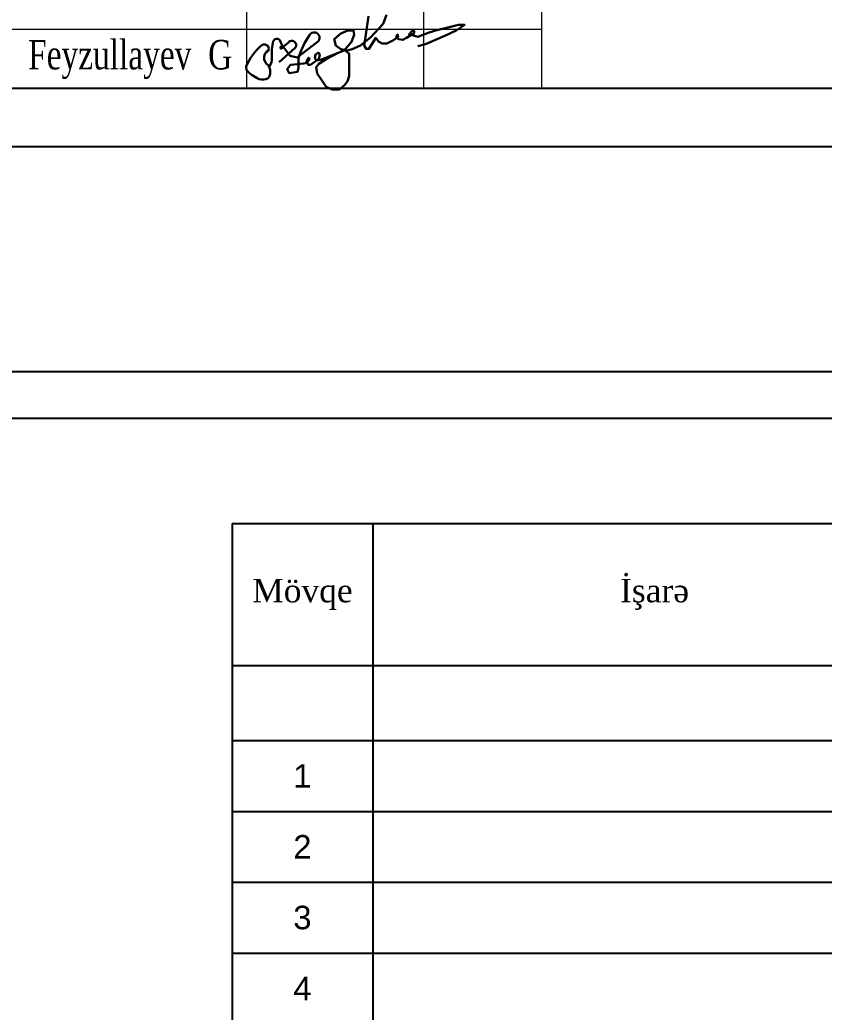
# Model space of a CAD drawing. Header units: millimetres. Extents: x -149347 to 251215, y -2929184 to -2541447.
# Drawn here: x -7608 to 1131, y -2682651 to -2671868 of the extents above; entities that cross this region are included whole.
import ezdxf

# ---------------------------------------------------------------- set-up
doc = ezdxf.new("R2010")
doc.units = ezdxf.units.MM
doc.styles.add('400', font='times.ttf', dxfattribs={"width": 0.75, "height": 300})
doc.styles.get("Standard").update_dxf_attribs({"font": 'times.ttf'})
doc.styles.add('style1', font='A3TI(LA).TTF', dxfattribs={"height": 400})
doc.styles.add('style5', font='times.ttf', dxfattribs={"height": 400})

# ---------------------------------------------------------------- blocks, each defined once
blk = doc.blocks.new('mekteb')
at = {"color": 0, "lineweight": 25}
for p, q in [((99643.1, -1821465.8), (139843.2, -1821465.8)), ((139843.2, -1849866.4), (99643.1, -1849866.4))]:
    blk.add_line(p, q, dxfattribs=at)
at = {"color": 0, "lineweight": 25, "ltscale": 15}
for p, q in [((139343.2, -1821965.8), (101643.2, -1821965.8)), ((101643.2, -1849366.4), (139343.2, -1849366.4))]:
    blk.add_line(p, q, dxfattribs=at)
at = {"linetype": 'Continuous', "lineweight": 15}
for p, q in [((124843.3, -1843866.5), (124843.3, -1849366.4)), ((126343.3, -1843866.5), (126343.3, -1849366.4)), ((127343.3, -1843866.5), (127343.3, -1849366.4)), ((120843.4, -1848866.4), (127343.3, -1848866.4)), ((120843.4, -1849366.4), (139343.2, -1849366.4))]:
    blk.add_line(p, q, dxfattribs=at)
blk.add_lwpolyline([(120843.4, -1849366.4), (139343.2, -1849366.4), (139343.2, -1843866.5), (120843.4, -1843866.5)], close=True, dxfattribs=at)
at = {"lineweight": 30}
for points in [[(125144.6, -1849005.9), (125214.1, -1849093.4), (125272.5, -1849106.9), (125442.8, -1848978.6, 1.24964), (125377.7, -1848917.6, 0.079258), (125284.5, -1849113.6), (125284.5, -1849197.4), (125275.5, -1849228.8), (125205.9, -1849240.8), (125188.7, -1849205.6), (125216.4, -1849169.7), (125327.9, -1849160), (125353.2, -1849153.5), (125377.2, -1849115.9), (125368.6, -1849110.4), (125351.9, -1849136.4), (125365.5, -1849169.9), (125386.3, -1849169.9), (125456.6, -1849119.5), (125465.5, -1849083.8), (125452.4, -1849065.5), (125428.2, -1849082.9), (125422.8, -1849113.8), (125437, -1849133.5), (125477.7, -1849123.7), (125670.9, -1849047.3), (125734, -1848976), (125755.8, -1848914.5), (125751.1, -1848877.5), (125701.9, -1848877.5), (125643.9, -1848904.9), (125586.9, -1848952), (125599.2, -1849006.6), (125642.5, -1849035.8), (125695.2, -1849049.3), (125737.4, -1849037.2), (125809, -1849005.5), (125896.4, -1848934.7), (126001.2, -1848821.7), (126029, -1848746.4)], [(125034, -1849185.6, 0.20271), (125058.5, -1849105, -0.083217), (125069.3, -1848969.7, -0.540975), (125125.8, -1848959.9), (125144.6, -1849005.9)], [(125154.2, -1849018), (125197.7, -1848980.1, -1.034501), (125254.5, -1849025.7), (125119.5, -1849147)], [(124993.7, -1849102.7, -0.300634), (125026, -1849051.9, 0.28025), (125024.5, -1849010.1, 0.268779), (124974.7, -1849001.1, 0.122192), (124840.1, -1849183.6), (124843, -1849215.4, 0.09999), (124948.9, -1849290.3, 0.200398), (125026.2, -1849284.1, 0.312914), (125028.5, -1849176.1, -0.293794), (124993.7, -1849102.7)], [(125154.2, -1849018), (125144.1, -1849030, -0.434294), (125132.3, -1849030, -0.160262), (125132.9, -1849018.2), (125136.8, -1849012.5), (125143.6, -1849011.4), (125149.6, -1849012.2)]]:
    blk.add_lwpolyline(points, format="xyb", dxfattribs=at)
for points in [[(125878.4, -1848757.7), (125852, -1848931.7), (125840.7, -1849006.1), (125856.5, -1849034.8), (125879.9, -1849034.8), (125911.5, -1848985.1), (125939.1, -1848941.7), (125962.7, -1848970.8), (125992.1, -1848990.4), (126032.1, -1848990.4), (126088.3, -1848961.6), (126128.9, -1848932.3), (126123.2, -1848912.5), (126111.4, -1848928.6), (126131.7, -1848953.1), (126167.1, -1848958.7), (126198.3, -1848939.9), (126265.3, -1848900.3), (126265.3, -1848882.8), (126248.3, -1848882.8), (126220.9, -1848911.1), (126294.5, -1848931.4), (126390.2, -1848897.2), (126455, -1848876.5), (126537.4, -1848856.2), (126639.3, -1848831), (126691.3, -1848831), (126662.4, -1848851), (126620.1, -1848880.2), (126528.4, -1848920), (126360.3, -1848995.4), (126295.9, -1849012.8)], [(125674, -1849043.8), (125713.6, -1849077.5), (125713.6, -1849121.9), (125713.6, -1849184.8), (125713.6, -1849264.8), (125699.8, -1849309.2), (125675.3, -1849339.9), (125630.8, -1849378.3), (125567.8, -1849378.3), (125517.2, -1849356), (125478.8, -1849297.7), (125443, -1849243.3), (125433.5, -1849190.4), (125456.6, -1849161.2), (125518.7, -1849121.4), (125620.4, -1849067.3)]]:
    blk.add_lwpolyline(points, dxfattribs=at)
at = {"lineweight": 25, "ltscale": 15, "insert": (122991.7, -1848958.8), "char_height": 249.993, "width": 7543.966, "attachment_point": 1, "style": '400'}
blk.add_mtext('{\\fTimes New Roman|b0|i0|c238|p18;Feyzullayev  G}', dxfattribs=at)
blk = doc.blocks.new('*T1453')
at = {"color": 0, "linetype": 'ByBlock', "lineweight": -2, "ltscale": 15, "transparency": 16777216}
for p, q in [((0, 0), (18874, 0)), ((0, 0), (0, -10062)), ((1530, 0), (1530, -10062)), ((7652, 0), (7652, -10062)), ((14283, 0), (14283, -2359)), ((15303, 0), (15303, -10062)), ((16834, 0), (16834, -10062)), ((18874, 0), (18874, -10062)), ((0, -1543), (18874, -1543)), ((0, -2359), (18874, -2359)), ((0, -3130), (12039, -3130)), ((14283, -3130), (18874, -3130)), ((0, -3900), (12039, -3900)), ((14283, -3900), (18874, -3900)), ((0, -4670), (12039, -4670)), ((14283, -4670), (18874, -4670)), ((0, -5440), (12039, -5440)), ((14283, -5440), (18874, -5440)), ((0, -6211), (12039, -6211)), ((14283, -6211), (18874, -6211)), ((0, -6981), (12039, -6981)), ((14283, -6981), (18874, -6981)), ((0, -7751), (12039, -7751)), ((14283, -7751), (18874, -7751)), ((0, -8521), (12039, -8521)), ((14283, -8521), (18874, -8521)), ((0, -9292), (12039, -9292)), ((14283, -9292), (18874, -9292)), ((0, -10062), (12039, -10062)), ((14283, -10062), (18874, -10062))]:
    blk.add_line(p, q, dxfattribs=at)
at = {"color": 0, "lineweight": -2, "ltscale": 15, "transparency": 16777216}
for p, q in [((12039, -2359), (12039, -10062)), ((14283, -2359), (14283, -10062)), ((12039, -3130), (14283, -3130)), ((12039, -3900), (14283, -3900)), ((12039, -4670), (14283, -4670)), ((12039, -5440), (14283, -5440)), ((12039, -6211), (14283, -6211)), ((12039, -6981), (14283, -6981)), ((12039, -7751), (14283, -7751)), ((12039, -8521), (14283, -8521)), ((12039, -9292), (14283, -9292)), ((12039, -10062), (14283, -10062))]:
    blk.add_line(p, q, dxfattribs=at)
at = {"color": 0, "ltscale": 15, "transparency": 16777216}
for s, insert, char_height, width, attachment_point, style in [('{\\fPalatino Linotype|b0|i0|c238|p18;Kütlə, vah., kq}', (16068, -772), 255.05, 1224.26, 5, 'style5'), ('{\\fPalatino Linotype|b0|i0|c238|p18;İşarə}', (4591, -772), 255.05, 5815.22, 5, 'style5'), ('{\\fTimes New Roman|b0|i0|c238|p18;Mövqe}', (765, -772), 255.05, 1224.26, 5, 'style1'), ('{\\fPalatino Linotype|b0|i0|c238|p18;Adı}', (10967, -772), 255.05, 6325.33, 5, 'style5'), ('{\\fPalatino Linotype|b0|i0|c238|p18;Miq}', (14793, -772), 255.05, 714.15, 5, 'style5'), ('{\\fPalatino Linotype|b0|i0|c238|p18;Qeyd}', (17854, -772), 255.05, 1734.36, 5, 'style5'), ('{\\fArial|b0|i0|c238|p34;1', (765, -2745), 255.05, 1224.26, 5, 'style1'), ('{\\fArial|b0|i0|c238|p34;∅25A500C', (9845, -2745), 255.05, 4080.86, 5, 'style1'), ('{\\fPalatino Linotype|b0|i0|c238|p18;L=3449mm', (12141, -2745), 255.05, 2040.43, 4, 'style5'), ('{\\fPalatino Linotype|b0|i0|c238|p18;2}', (14589, -2745), 255.05, 408.09, 4, 'style5'), ('13.29', (15609, -2745), 255.1, 918.19, 4, 'style5'), ('26.58', (17140, -2745), 255.1, 1428.3, 4, 'style5'), ('{\\fArial|b0|i0|c238|p34;2', (765, -3515), 255.05, 1224.26, 5, 'style1'), ('{\\fArial|b0|i0|c238|p34;∅25A500C', (9845, -3515), 255.05, 4080.86, 5, 'style1'), ('{\\fPalatino Linotype|b0|i0|c238|p18;L=3450mm', (12141, -3515), 255.05, 2040.43, 4, 'style5'), ('{\\fPalatino Linotype|b0|i0|c238|p18;5}', (14589, -3515), 255.05, 408.09, 4, 'style5'), ('13.29', (15609, -3515), 255.1, 918.19, 4, 'style5'), ('66.47', (17140, -3515), 255.1, 1428.3, 4, 'style5'), ('{\\fArial|b0|i0|c238|p34;3', (765, -4285), 255.05, 1224.26, 5, 'style1'), ('{\\fArial|b0|i0|c238|p34;∅25A500C', (9845, -4285), 255.05, 4080.86, 5, 'style1'), ('{\\fPalatino Linotype|b0|i0|c238|p18;L=4000mm', (12141, -4285), 255.05, 2040.43, 4, 'style5'), ('{\\fPalatino Linotype|b0|i0|c238|p18;2}', (14589, -4285), 255.05, 408.09, 4, 'style5'), ('15.41', (15609, -4285), 255.1, 918.19, 4, 'style5'), ('30.83', (17140, -4285), 255.1, 1428.3, 4, 'style5'), ('{\\fArial|b0|i0|c238|p34;4', (765, -5055), 255.05, 1224.26, 5, 'style1'), ('{\\fArial|b0|i0|c238|p34;∅25A500C', (9845, -5055), 255.05, 4080.86, 5, 'style1'), ('{\\fPalatino Linotype|b0|i0|c238|p18;L=5250mm', (12141, -5055), 255.05, 2040.43, 4, 'style5'), ('{\\fPalatino Linotype|b0|i0|c238|p18;1}', (14589, -5055), 255.05, 408.09, 4, 'style5'), ('20.23', (15609, -5055), 255.1, 918.19, 4, 'style5'), ('20.23', (17140, -5055), 255.1, 1428.3, 4, 'style5'), ('{\\fArial|b0|i0|c238|p34;5', (765, -5826), 255.05, 1224.26, 5, 'style1'), ('{\\fArial|b0|i0|c238|p34;∅22A500C', (9845, -5826), 255.05, 4080.86, 5, 'style1'), ('{\\fPalatino Linotype|b0|i0|c238|p18;L=2600mm', (12141, -5826), 255.05, 2040.43, 4, 'style5'), ('{\\fPalatino Linotype|b0|i0|c238|p18;1}', (14589, -5826), 255.05, 408.09, 4, 'style5'), ('7.76', (15609, -5826), 255.1, 918.19, 4, 'style5'), ('7.76', (17140, -5826), 255.1, 1428.3, 4, 'style5'), ('{\\fArial|b0|i0|c238|p34;6', (765, -6596), 255.05, 1224.26, 5, 'style1'), ('{\\fArial|b0|i0|c238|p34;∅22A500C', (9845, -6596), 255.05, 4080.86, 5, 'style1'), ('{\\fPalatino Linotype|b0|i0|c238|p18;L=2350mm', (12141, -6596), 255.05, 2040.43, 4, 'style5'), ('{\\fPalatino Linotype|b0|i0|c238|p18;4}', (14589, -6596), 255.05, 408.09, 4, 'style5'), ('7.01', (15609, -6596), 255.1, 918.19, 4, 'style5'), ('28.05', (17140, -6596), 255.1, 1428.3, 4, 'style5'), ('{\\fArial|b0|i0|c238|p34;∅22A500C', (9845, -7366), 255.05, 4080.86, 5, 'style1'), ('{\\fArial|b0|i0|c238|p34;7', (765, -7366), 255.05, 1224.26, 5, 'style1'), ('{\\fPalatino Linotype|b0|i0|c238|p18;L=3450mm', (12141, -7366), 255.05, 2040.43, 4, 'style5'), ('{\\fPalatino Linotype|b0|i0|c238|p18;4}', (14589, -7366), 255.05, 408.09, 4, 'style5'), ('10.29', (15609, -7366), 255.1, 918.19, 4, 'style5'), ('41.18', (17140, -7366), 255.1, 1428.3, 4, 'style5'), ('{\\fArial|b0|i0|c238|p34;∅8A240', (9845, -8136), 239.03, 3974.9, 5, 'style1'), ('{\\fPalatino Linotype|b0|i0|c238|p18;L=1740mm', (12141, -8136), 255.05, 2040.43, 4, 'style5'), ('{\\fPalatino Linotype|b0|i0|c238|p18;42}', (14589, -8136), 255.05, 408.09, 4, 'style5'), ('0.69', (15609, -8136), 255.1, 918.19, 4, 'style5'), ('28.84', (17140, -8136), 255.1, 1428.3, 4, 'style5'), ('{\\fArial|b0|i0|c238|p34;∅8A240', (9845, -8907), 239.03, 3974.9, 5, 'style1'), ('{\\fPalatino Linotype|b0|i0|c238|p18;L=1540mm', (12141, -8907), 255.05, 2040.43, 4, 'style5'), ('{\\fPalatino Linotype|b0|i0|c238|p18;30}', (14589, -8907), 255.05, 408.09, 4, 'style5'), ('0.61', (15609, -8907), 255.1, 918.19, 4, 'style5'), ('18.23', (17140, -8907), 255.1, 1428.3, 4, 'style5')]:
    blk.add_mtext(s, dxfattribs=dict(at, insert=insert, char_height=char_height, width=width, attachment_point=attachment_point, style=style))
at = {"color": 0, "ltscale": 15, "transparency": 16777216, "char_height": 255.05}
for s, insert, width, attachment_point in [('{\\fArial|b0|i0|c238|p34;            \\L S - 2      }', (7805, -1951), 6325.33, 4), ('{\\fArial|b0|i0|c238|p34;8*}', (765, -8136), 1224.26, 5), ('{\\fArial|b0|i0|c238|p34;9*}', (765, -8907), 1224.26, 5), ('   Beton  {\\fArial|b0|i0|c238|p34;"}B {\\fArial|b0|i0|c238|p34;25"} ', (9845, -9677), 4080.86, 5), ('{\\fArial|b0|i0|c238|p34;1.57 }m³ ', (17140, -9677), 1428.3, 4)]:
    blk.add_mtext(s, dxfattribs=dict(at, insert=insert, width=width, attachment_point=attachment_point))

msp = doc.modelspace()

# ---------------------------------------------------------------- block references
at = {"lineweight": 15}
for p, xscale, yscale, zscale in [((-165163.94435, -302161.45072), 1.281762046622964, 1.281762046622964, 1.281762046622964), ((-128587.50357, -817414.94779), 1.020208827031072, 1.020208827031072, 1.020208827031072)]:
    msp.add_blockref('mekteb', p, dxfattribs=dict(at, xscale=xscale, yscale=yscale, zscale=zscale))
msp.add_blockref('*T1453', (-5302.31536, -2677339.59258))

doc.saveas('drawing.dxf')
